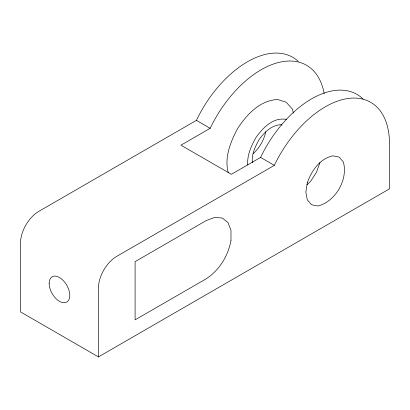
<?xml version="1.0" encoding="UTF-8"?>
<svg xmlns="http://www.w3.org/2000/svg" width="410" height="410" viewBox="0 0 410 410"><rect width="100%" height="100%" fill="white"/><g stroke="black" fill="none" stroke-linecap="round" stroke-linejoin="round"><path stroke-width="0.61" d="M265.793 131.615C264.122 139.918 259.448 147.774 253.365 153.601M319.954 162.56L316.433 172.369L310.601 181.369L306.972 184.772M298.239 61.351A90.754 52.398 -60 0 0 196.41 120.371L38.837 211.345A25.932 14.97 -60 0 0 20.5 243.104L20.5 311.913L98.426 356.9L389.5 188.851L389.5 143.859A90.754 52.398 -60 0 0 345.891 98.846A90.754 52.398 -60 0 0 274.336 165.363L116.763 256.337A25.932 14.97 -60 0 0 98.426 288.092L98.426 356.9M324.187 93.572A90.754 52.398 -60 0 0 275.899 63.227A90.754 52.398 -60 0 0 210.161 128.309L180.933 145.186L231.358 174.296L260.581 157.419A90.754 52.398 -60 0 1 363.06 99.01M286.498 119.438C273.132 116.824 262.462 128.14 255.568 138.134C251.12 146.38 246.881 155.492 247.794 165.092M281.972 125.137L280.804 124.681C271.44 125.234 264.506 132.225 259.243 139.354C255.348 146.457 251.258 154.421 252.437 162.765M196.41 120.371L210.161 128.309M260.581 157.419L274.336 165.363M293.468 113.114L292.222 108.927L286.149 102.177L277.637 99.507C259.822 100.306 246.666 114.631 237.554 128.622C230.533 141.891 224.091 157.712 228.303 172.815M307.326 182.696L305.845 192.157L307.326 199.911L311.549 204.769L317.873 205.999C335.472 201.694 348.397 179.308 343.324 161.914L339.101 157.05L332.782 155.826C319.769 158.685 311.513 170.816 307.326 182.696M230.973 240.439C228.134 255.855 219.396 270.236 206.148 278.831L135.095 319.851L135.095 261.626L206.148 220.611L214.768 217.387L222.353 218.064L227.98 222.558L230.973 230.328L230.973 240.439M49.154 283.746A14.586 8.42 60 0 0 64.831 302.688A14.586 8.42 60 0 0 64.406 281.819A14.586 8.42 60 0 0 49.154 283.746"/></g></svg>
